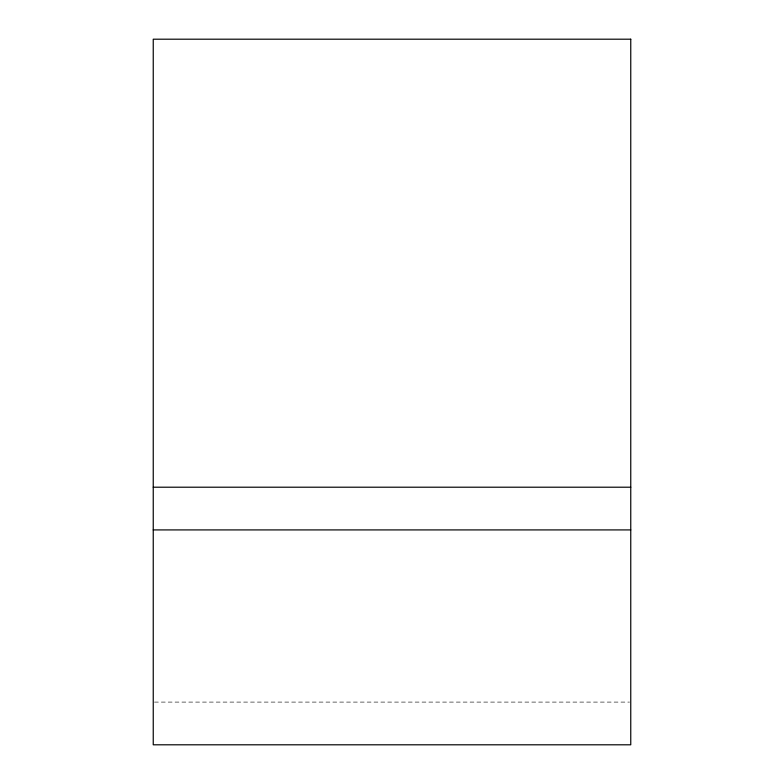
<?xml version="1.0" encoding="UTF-8"?>
<svg xmlns="http://www.w3.org/2000/svg" width="784" height="784" viewBox="0 0 784 784"><rect width="100%" height="100%" fill="white"/><g stroke="black" fill="none" stroke-linecap="round" stroke-linejoin="round"><path stroke-width="0.59" stroke-dasharray="3.92 2.94" d="M154.468 702.092L629.532 702.092"/><path stroke-width="1.18" d="M153.243 487.207L630.757 487.207M153.243 529.915L630.757 529.915M630.757 39.2L153.243 39.2L153.243 744.8L630.757 744.8L630.757 39.2"/></g></svg>
